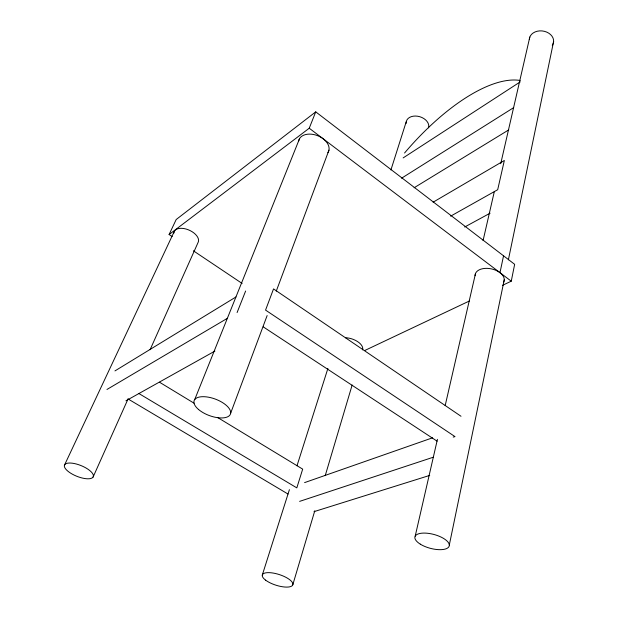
<?xml version="1.0" encoding="UTF-8"?>
<svg xmlns="http://www.w3.org/2000/svg" width="618" height="618" viewBox="0 0 618 618"><rect width="100%" height="100%" fill="white"/><g stroke="black" fill="none" stroke-linecap="round" stroke-linejoin="round"><path stroke-width="0.93" d="M502.527 285.315L511.256 281.19L514.655 264.326L315.736 111.858L176.184 219.537L169.1 234.523L172.159 236.57M449.317 544.937L504.265 279.684M508.382 259.823L553.628 41.414M499.985 272.654L503.546 255.813M415.196 536.169L437.428 439.328M445.176 405.586L475.528 273.434M483.067 240.603L494.269 191.827M500.727 163.685L529.804 37.065M292.793 584.783L314.778 510.8M325.222 475.651L352.152 385.014M262.287 575.08L289.402 489.672M296.988 465.794L327.895 368.452M390.908 169.981L406.374 121.282A11.572 8.127 16.6 0 1 419.776 116.702A11.572 8.127 16.6 0 1 428.56 127.841M230.661 413.172L267.146 315.551M276.261 291.148L328.961 150.143M237.096 312.546L245.624 291.024M169.1 234.523L309.232 128.227L315.736 111.858M194.709 399.583L299.599 138.525M93.094 477.057A15.512 5.747 22 0 0 74.484 463.57A15.512 5.747 22 0 0 69.077 472.106A15.512 5.747 22 0 0 93.094 477.057L128.073 398.896M150.089 349.711L198.046 242.557A13.133 7.339 23.9 0 0 188.166 229.734A13.133 7.339 23.9 0 0 173.851 233.187M64.612 464.875L174.33 231.31M403.152 157.907L520.263 81.854M401.576 178.208L513.682 107.632M414.13 187.756L508.761 129.873M114.956 370.908L235.991 296.949M106.96 389.471L227.409 318.301M433.11 202.194L504.342 160.479L497.691 189.718L450.638 216.161M125.933 400.788L214.917 351.078M464.69 227.007L490.082 213.202M364.635 350.568L469.363 301.012M304.589 482.612L432.538 437.822M299.622 501.376L433.094 457.281M314.014 511.65L429.719 475.404M453.218 437.08L455.01 436.625L265.555 310.105L273.535 288.907L461.013 416.262M128.15 399.012L288.003 494.029M138.803 393.481L296.818 487.872L302.681 469.132L217.938 417.691M159.529 382.233L194.083 403.206M263.245 326.868L437.08 441.159M193.372 250.784L242.125 283.453M309.232 128.227L511.256 281.19M345.431 337.722A13.727 7.277 17.4 0 1 362.596 349.873M298.633 141.097A15.898 10.521 21.5 0 1 317.698 135.713A15.898 10.521 21.5 0 1 327.903 152.669M475.095 275.705A14.817 8.884 12.6 0 1 491.495 268.9A14.817 8.884 12.6 0 1 503.755 281.947M406.18 123.407A11.572 8.127 16.6 0 1 406.227 121.97M529.325 39.475A12.206 9.448 8 0 1 544.473 31.34A12.206 9.448 8 0 1 552.291 45.315M404.558 153.001A146.466 59.838 -52 0 1 520.14 80.471M198.525 409.471A19.351 8.768 20.4 0 0 229.741 415.265A19.351 8.768 20.4 0 0 208.652 397.227A19.351 8.768 20.4 0 0 198.525 409.471M265.601 580.147A16.006 5.57 17.9 0 0 291.843 585.995A16.006 5.57 17.9 0 0 275.242 573.465A16.006 5.57 17.9 0 0 265.601 580.147M420.325 544.164A17.744 7.161 15 0 0 448.884 546.76A17.744 7.161 15 0 0 427.053 533.218A17.744 7.161 15 0 0 420.325 544.164"/></g></svg>
